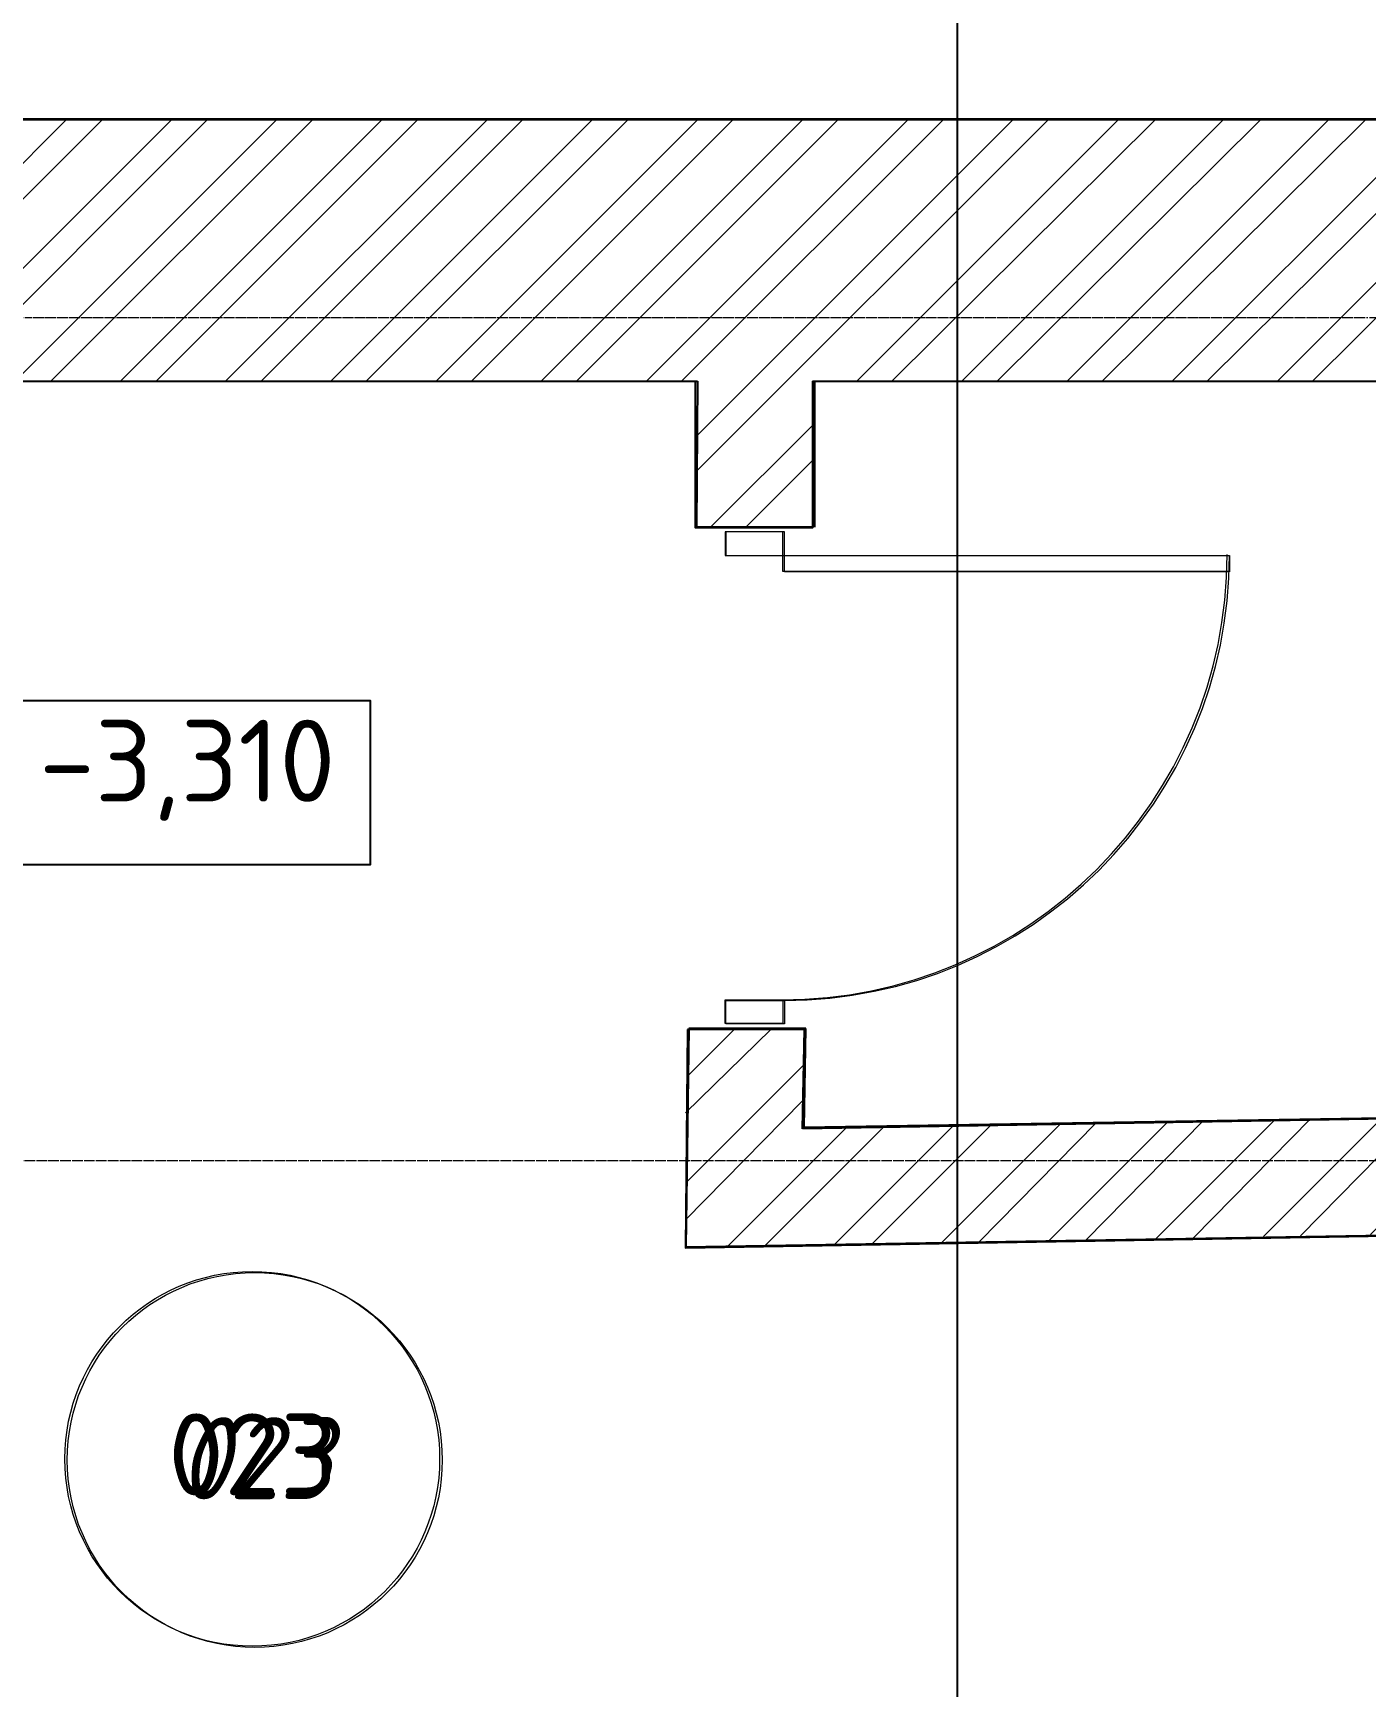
# Model space of a CAD drawing. Header units: millimetres. Extents: x -10178924 to 11692288, y -947381 to 58396.
# Drawn here: x 759845 to 762690, y -814164 to -810634 of the extents above; entities that cross this region are included whole.
import ezdxf

# ---------------------------------------------------------------- set-up
doc = ezdxf.new("R2010")
doc.units = ezdxf.units.MM
doc.linetypes.add('HIDDEN', pattern=[9.525, 6.35, -3.175])
doc.linetypes.add('осевая', pattern=[50.8, 31.75, -6.35, 6.35, -6.35])
for name, color, linetype, lineweight in [('PDF _0', 7, 'Continuous', 9), ('PDF _Разрезы', 7, 'Continuous', 9), ('PDF _Текст', 7, 'Continuous', 5), ('АР_Двери', 250, 'Continuous', 9), ('Двери', 7, 'Continuous', 9), ('Основная ГКЛ', 250, 'Continuous', 9), ('Размеры осевые', 153, 'Continuous', 9), ('Стены.1', 7, 'Continuous', 25), ('ШТРИХОВКА', 252, 'Continuous', 15)]:
    doc.layers.add(name, color=color, linetype=linetype, lineweight=lineweight)
for name, color, linetype in [('PDF _PDF _Марки помещений', 5, 'Continuous'), ('PDF _PDF _Разрезы', 7, 'Continuous'), ('PDF _Марки помещений', 5, 'Continuous'), ('PDF _Стены внутр.1', 7, 'Continuous'), ('PDF _Стены.1', 7, 'Continuous'), ('Стены внутр.1', 7, 'Continuous')]:
    doc.layers.add(name, color=color, linetype=linetype)
for name, color, linetype, true_color in [('PDF _АР_Двери', 7, 'Continuous', 0x545454), ('PDF _Основная ГКЛ', 7, 'Continuous', 0x545454), ('PDF _Отметки', 7, 'Continuous', 0x7f9fff), ('PDF _Размеры осевые', 7, 'Continuous', 0x5d6970), ('PDF _штриховка', 7, 'Continuous', 0x95834a)]:
    doc.layers.add(name, color=color, linetype=linetype, true_color=true_color)
doc.styles.add('ISOCPEUR', font='isocpeui.ttf', dxfattribs={"width": 0.9})
doc.styles.add('PDF ISOCPEUR', font='isocpeur.ttf')
pattern_1 = [(45, (-79853.19, 25128.16), (-112.2532, 112.2532), [])]

# ---------------------------------------------------------------- blocks, each defined once
blk = doc.blocks.new('*U2225')
at = {"layer": 'АР_Двери'}
for points in [[(-999.9, 0), (-1049.9, 0), (-1049.9, 125), (-999.9, 125)], [(-50, 0), (0, 0), (0, 125), (-50, 125)], [(-50, -949.9), (-85, -949.9), (-85, 0), (-50, 0)]]:
    blk.add_lwpolyline(points, close=True, dxfattribs=at)
blk.add_arc((-50, 0), 949.9, 180, 270, dxfattribs=at)
at = {"layer": 'Основная ГКЛ', "linetype": 'HIDDEN', "ltscale": 5}
for p, q in [((-1059.9, 125), (-1059.9, 0)), ((10, 0), (10, 125))]:
    blk.add_line(p, q, dxfattribs=at)
blk = doc.blocks.new('A$C5282721b')
at = {"layer": 'ШТРИХОВКА', "ltscale": 100, "true_color": 0x000000, "transparency": 33554687}
h = blk.add_hatch(dxfattribs=at)
h.set_pattern_fill('ANSI31', color=18, scale=50)
h.set_pattern_definition(pattern_1)
edge = h.paths.add_edge_path()
edge.add_line((36498.921, -37009.188), (36898.882, -37014.787))
edge.add_line((36898.882, -37014.787), (36964.029, -32428.119))
edge.add_line((36964.029, -32428.119), (37032.722, -32428.119))
edge.add_line((37032.722, -32428.119), (37032.722, -30586.036))
edge.add_line((37032.722, -30586.036), (38904.657, -30586.036))
edge.add_line((38904.657, -30586.036), (38902.425, -30898.17))
edge.add_line((38902.425, -30898.17), (39152.455, -30898.17))
edge.add_line((39152.455, -30898.17), (39154.793, -30586.036))
edge.add_line((39154.793, -30586.036), (41035.118, -30586.036))
edge.add_line((41035.118, -30586.036), (41035.118, -30412.839))
edge.add_line((41035.118, -30412.839), (41035.118, -30026.036))
edge.add_line((41035.118, -30026.036), (36472.722, -30026.036))
edge.add_line((36472.722, -30026.036), (36472.722, -31868.119))
edge.add_line((36472.722, -31868.119), (30542.101, -31868.119))
edge.add_line((30542.101, -31868.119), (30542.101, -32424.051))
edge.add_line((30542.101, -32424.051), (36563.99, -32428.119))
edge.add_line((36563.99, -32428.119), (36498.921, -37066.477))
h.paths.add_polyline_path([(25192.811, -31868.119), (17563.142, -31868.119), (17563.142, -30066.63), (12841.199, -30066.63), (12841.199, -31868.119), (7024.898, -31868.119), (7024.898, -31969.641), (7024.898, -32428.119), (13001.199, -32428.119), (13001.199, -38443.071), (10379.676, -38473.857), (10379.676, -38873.885), (13001.199, -38843.098), (13401.199, -38838.401), (13401.199, -32428.119), (13401.199, -30626.63), (17003.142, -30626.63), (17003.142, -32428.119), (17003.142, -38795.762), (36871.442, -38820.294), (36872.104, -38529.718), (36884.044, -38081.988), (36484.836, -38082.681), (36480.32, -38405.312), (17403.142, -38395.958), (17403.142, -32428.119), (25753.823, -32428.119), (25753.823, -31968.119)])
h = blk.add_hatch(dxfattribs=at)
h.set_pattern_fill('ANSI31', color=18, scale=50)
h.set_pattern_definition(pattern_1)
h.paths.add_polyline_path([(5440.998, -31868.119), (-7386.275, -31868.119), (-7386.275, -48296.478), (61378.75, -48296.478), (61378.75, -31842.839), (41035.118, -31842.839), (41035.118, -31656.036), (40796.248, -31656.036), (40796.248, -31842.839), (40629.962, -31842.839), (40629.962, -31942.839), (40605.14, -34348.621), (40629.93, -32405.355), (39128.581, -32429.908), (40629.962, -32402.839), (40629.675, -32155.326), (39132.149, -32179.816), (39135.64, -31968.17), (38886.085, -31968.17), (38879.867, -32433.975), (40623.548, -32405.459), (40553.111, -38427.181), (40243.01, -38425.516), (40241.748, -38827.97), (43340.219, -38835.027), (43340.219, -38442.147), (40953.116, -38429.329), (41029.994, -32402.839), (54378.974, -32402.839), (54378.974, -35923.465), (54778.974, -35923.465), (54778.974, -32402.839), (60818.75, -32402.839), (60818.75, -41309.464), (60472.291, -41309.464), (60472.291, -41709.464), (60818.75, -41709.464), (60818.75, -47736.478), (44025.201, -47736.478), (44013.125, -46167.929), (43613.137, -46171.008), (43625.189, -47736.478), (27189.462, -47736.478), (27189.462, -44565.139), (26789.462, -44565.139), (26789.462, -47736.478), (10401.743, -47736.478), (10394.408, -46134.647), (9994.404, -46134.678), (10001.739, -47736.478), (-6826.275, -47736.478), (-6826.275, -41729.869), (-6530.734, -41731.097), (-6529.072, -41331.1), (-6826.275, -41329.865), (-6826.275, -32428.119), (-762.705, -32428.119), (-770.891, -36004.088), (-370.903, -36005.35), (-362.703, -32428.119), (5640.998, -32428.119), (5640.998, -31868.119)])
h.paths.add_polyline_path([(3584.804, -41373.023), (3584.804, -41773.13), (9973.974, -41799.679), (9987.536, -44634.678), (10387.54, -44634.678), (10372.735, -41401.332)], flags=17)
h.paths.add_polyline_path([(2513.142, -41768.578), (2514.803, -41368.779), (-383.184, -41356.638), (-371.114, -37407.013), (-774.123, -37406.088), (-783.181, -41354.976), (-5508.242, -41335.314), (-5509.901, -41734.604)], flags=17)
at = {"color": 18, "true_color": 0x000000, "transparency": 33554687}
for points in [[(36472.722, -30026.036), (41035.118, -30026.036)], [(39154.793, -30586.036), (41035.118, -30586.036)]]:
    blk.add_lwpolyline(points, dxfattribs=at)
at = {"layer": 'PDF _Марки помещений', "color": 18, "lineweight": 9, "true_color": 0x000000, "transparency": 33554687}
blk.add_circle((37959.463, -32889.365), 400.064, dxfattribs=at)
at = {"layer": 'PDF _Разрезы', "color": 18, "lineweight": 9, "true_color": 0x000000, "transparency": 33554687}
blk.add_lwpolyline([(39460.485, -52606.265), (39460.485, -21182.649), (38038.076, -21182.649), (38038.076, 2729.276)], dxfattribs=at)
at = {"layer": 'Размеры осевые', "color": 251, "linetype": 'осевая', "ltscale": 0.5, "transparency": 33554687}
for p, q in [((-9750, -30450), (44700, -30450)), ((-9750, -32250), (62308.109, -32250)), ((-9718.727, -32250), (61848.609, -32250)), ((-9718.727, -32250), (61848.609, -32250))]:
    blk.add_line(p, q, dxfattribs=at)
at = {"layer": 'Стены внутр.1', "color": 18, "linetype": 'Continuous', "true_color": 0x000000, "transparency": 33554687}
for p, q in [((39152.455, -30898.17), (38902.425, -30898.17)), ((39135.64, -31968.17), (38885.689, -31968.17))]:
    blk.add_line(p, q, dxfattribs=at)
at = {"layer": 'Стены внутр.1', "color": 18, "linetype": 'Continuous', "true_color": 0x000000, "transparency": 33554687, "flags": 128}
for points in [[(38904.657, -30586.036), (38902.425, -30898.17)], [(39154.793, -30898.17), (39154.793, -30586.036)], [(38886.085, -31968.17), (38879.867, -32433.975), (40629.93, -32405.355)], [(39132.479, -32179.81), (39135.64, -31968.17)], [(40630.712, -32155.309), (39132.479, -32179.81)]]:
    blk.add_lwpolyline(points, dxfattribs=at)
at = {"layer": 'Стены.1', "color": 18, "linetype": 'Continuous', "true_color": 0x000000, "transparency": 33554687, "flags": 128}
for points in [[(36472.722, -30026.036), (41035.118, -30026.036)], [(37032.722, -30586.036), (38904.657, -30586.036)]]:
    blk.add_lwpolyline(points, dxfattribs=at)
at = {"layer": 'Двери', "color": 18, "linetype": 'Continuous', "ltscale": 2, "true_color": 0x000000, "transparency": 33554687, "rotation": 90}
blk.add_blockref('*U2225', (39089.94, -30908.17), dxfattribs=at)
at = {"layer": 'PDF _Марки помещений', "color": 18, "lineweight": 9, "true_color": 0x000000, "transparency": 33554687, "insert": (37796.49, -32973.08), "char_height": 175, "attachment_point": 7, "style": 'ISOCPEUR'}
blk.add_mtext('023', dxfattribs=at)

msp = doc.modelspace()

# ---------------------------------------------------------------- linework, layer by layer
at = {"layer": 'PDF _0', "lineweight": 25}
for points in [[(758829, -810817.7), (763392.4, -810817.7)], [(761508.7, -811376.5), (763392.5, -811376.5), (763392.5, -810817.7)]]:
    msp.add_lwpolyline(points, dxfattribs=at)
at = {"layer": 'PDF _PDF _Марки помещений', "lineweight": 9}
msp.add_circle((760312.8, -813677.3), 400, dxfattribs=at)
at = {"layer": 'PDF _PDF _Разрезы', "lineweight": 9}
msp.add_lwpolyline([(761817.7, -833398.5), (761817.7, -801975.5), (760395.4, -801975.5), (760395.4, -778062.2)], dxfattribs=at)
at = {"layer": 'PDF _АР_Двери', "lineweight": 9}
for points in [[(761445.2, -811749), (761445.2, -811698.2), (761322.4, -811698.2), (761322.4, -811749)], [(762397.7, -811749), (762397.7, -811782.9), (761445.2, -811782.9), (761445.2, -811749)], [(761445.2, -812697.3), (761445.2, -812748.1), (761322.4, -812748.1), (761322.4, -812697.3)]]:
    msp.add_lwpolyline(points, close=True, dxfattribs=at)
msp.add_arc((761443.1, -811747), 950.4, 270, 360, dxfattribs=at)
at = {"layer": 'PDF _Основная ГКЛ', "lineweight": 9}
for points in [[(761445.2, -811689.8), (761322.4, -811689.8)], [(761322.4, -812760.8), (761445.2, -812760.8)]]:
    msp.add_lwpolyline(points, dxfattribs=at)
at = {"layer": 'PDF _Отметки', "lineweight": 25}
msp.add_lwpolyline([(759785.7, -812409.4), (759785.7, -812058.1), (760564.6, -812058.1), (760564.6, -812409.4)], close=True, dxfattribs=at)
at = {"layer": 'PDF _Размеры осевые', "lineweight": 9}
for points in [[(759845, -811241), (759849.2, -811241), (759866.2, -811241)], [(759870.4, -811241), (759874.6, -811241), (759891.5, -811241)], [(759895.8, -811241), (759900, -811241), (759916.9, -811241)], [(759921.2, -811241), (759925.4, -811241), (759942.3, -811241)], [(759946.6, -811241), (759950.8, -811241), (759967.8, -811241)], [(759972, -811241), (759976.2, -811241), (759993.2, -811241)], [(759997.4, -811241), (760001.6, -811241), (760018.5, -811241)], [(760022.8, -811241), (760027, -811241), (760043.9, -811241)], [(760048.2, -811241), (760052.4, -811241), (760069.3, -811241)], [(760073.6, -811241), (760077.8, -811241), (760094.8, -811241)], [(760099, -811241), (760103.2, -811241), (760120.2, -811241)], [(760124.4, -811241), (760128.6, -811241), (760145.5, -811241)], [(760149.8, -811241), (760154, -811241), (760171, -811241)], [(760175.2, -811241), (760179.4, -811241), (760196.4, -811241)], [(760200.6, -811241), (760204.8, -811241), (760221.8, -811241)], [(760226, -811241), (760230.2, -811241), (760247.2, -811241)], [(760251.4, -811241), (760255.6, -811241), (760272.5, -811241)], [(760276.8, -811241), (760281, -811241), (760298, -811241)], [(760302.2, -811241), (760306.4, -811241), (760323.4, -811241)], [(760327.6, -811241), (760331.8, -811241), (760348.8, -811241)], [(760353, -811241), (760357.2, -811241), (760374.2, -811241)], [(760378.4, -811241), (760382.6, -811241), (760399.6, -811241)], [(760403.8, -811241), (760408, -811241), (760425, -811241)], [(760429.2, -811241), (760433.4, -811241), (760450.4, -811241)], [(760454.6, -811241), (760458.8, -811241), (760475.8, -811241)], [(760480, -811241), (760484.2, -811241), (760501.2, -811241)], [(760505.4, -811241), (760509.6, -811241), (760526.6, -811241)], [(760530.8, -811241), (760535, -811241), (760552, -811241)], [(760556.2, -811241), (760560.4, -811241), (760577.4, -811241)], [(760581.6, -811241), (760585.8, -811241), (760602.8, -811241)], [(760607, -811241), (760611.2, -811241), (760628.2, -811241)], [(760632.4, -811241), (760636.6, -811241), (760653.6, -811241)], [(760657.8, -811241), (760662, -811241), (760679, -811241)], [(760683.2, -811241), (760687.4, -811241), (760704.4, -811241)], [(760708.6, -811241), (760712.8, -811241), (760729.8, -811241)], [(760734, -811241), (760738.2, -811241), (760755.2, -811241)], [(760759.4, -811241), (760763.6, -811241), (760780.6, -811241)], [(760784.8, -811241), (760789, -811241), (760806, -811241)], [(760810.2, -811241), (760814.4, -811241), (760831.4, -811241)], [(760835.6, -811241), (760839.8, -811241), (760856.8, -811241)], [(760861, -811241), (760865.2, -811241), (760882.2, -811241)], [(760886.4, -811241), (760890.6, -811241), (760907.6, -811241)], [(760911.8, -811241), (760916, -811241), (760933, -811241)], [(760937.2, -811241), (760941.4, -811241), (760958.4, -811241)], [(760962.6, -811241), (760966.8, -811241), (760983.8, -811241)], [(760988, -811241), (760992.2, -811241), (761009.2, -811241)], [(761013.4, -811241), (761017.6, -811241), (761034.6, -811241)], [(761038.8, -811241), (761043, -811241), (761060, -811241)], [(761064.2, -811241), (761068.4, -811241), (761085.4, -811241)], [(761089.6, -811241), (761093.8, -811241), (761110.8, -811241)], [(761115, -811241), (761119.2, -811241), (761136.2, -811241)], [(761140.4, -811241), (761144.6, -811241), (761161.6, -811241)], [(761165.8, -811241), (761170, -811241), (761187, -811241)], [(761191.2, -811241), (761195.4, -811241), (761212.4, -811241)], [(761216.6, -811241), (761220.8, -811241), (761237.8, -811241)], [(761242, -811241), (761246.2, -811241), (761263.2, -811241)], [(761267.4, -811241), (761271.6, -811241), (761288.6, -811241)], [(761292.8, -811241), (761297, -811241), (761314, -811241)], [(761318.2, -811241), (761322.4, -811241), (761339.4, -811241)], [(761343.6, -811241), (761347.8, -811241), (761364.8, -811241)], [(761369, -811241), (761373.2, -811241), (761390.2, -811241)], [(761394.4, -811241), (761398.6, -811241), (761415.6, -811241)], [(761419.8, -811241), (761424, -811241), (761441, -811241)], [(761445.2, -811241), (761449.4, -811241), (761466.4, -811241)], [(761470.6, -811241), (761474.8, -811241), (761491.8, -811241)], [(761496, -811241), (761500.2, -811241), (761517.2, -811241)], [(761521.4, -811241), (761525.6, -811241), (761542.6, -811241)], [(761546.8, -811241), (761551, -811241), (761568, -811241)], [(761572.2, -811241), (761576.4, -811241), (761593.4, -811241)], [(761597.6, -811241), (761601.8, -811241), (761618.8, -811241)], [(761623, -811241), (761627.2, -811241), (761644.2, -811241)], [(761648.4, -811241), (761652.6, -811241), (761669.6, -811241)], [(761673.8, -811241), (761678, -811241), (761695, -811241)], [(761699.2, -811241), (761703.4, -811241), (761720.4, -811241)], [(761724.6, -811241), (761728.8, -811241), (761745.8, -811241)], [(761750, -811241), (761754.2, -811241), (761771.2, -811241)], [(761775.4, -811241), (761779.6, -811241), (761796.6, -811241)], [(761800.8, -811241), (761805, -811241), (761822, -811241)], [(761826.2, -811241), (761830.4, -811241), (761847.4, -811241)], [(761851.6, -811241), (761855.8, -811241), (761872.8, -811241)], [(761877, -811241), (761881.2, -811241), (761898.2, -811241)], [(761902.4, -811241), (761906.6, -811241), (761923.6, -811241)], [(761927.8, -811241), (761932, -811241), (761949, -811241)], [(761953.2, -811241), (761957.4, -811241), (761974.4, -811241)], [(761978.6, -811241), (761982.8, -811241), (761999.8, -811241)], [(762004, -811241), (762008.2, -811241), (762025.2, -811241)], [(762029.4, -811241), (762033.6, -811241), (762050.6, -811241)], [(762054.8, -811241), (762059, -811241), (762076, -811241)], [(762080.2, -811241), (762084.4, -811241), (762101.4, -811241)], [(762105.6, -811241), (762109.8, -811241), (762126.8, -811241)], [(762131, -811241), (762135.2, -811241), (762152.2, -811241)], [(762156.4, -811241), (762160.6, -811241), (762177.6, -811241)], [(762181.8, -811241), (762186, -811241), (762203, -811241)], [(762207.2, -811241), (762211.4, -811241), (762228.4, -811241)], [(762232.6, -811241), (762236.8, -811241), (762253.8, -811241)], [(762258, -811241), (762262.2, -811241), (762279.2, -811241)], [(762283.4, -811241), (762287.6, -811241), (762304.6, -811241)], [(762308.8, -811241), (762313, -811241), (762330, -811241)], [(762334.2, -811241), (762338.4, -811241), (762355.4, -811241)], [(762359.6, -811241), (762363.8, -811241), (762380.8, -811241)], [(762385, -811241), (762389.2, -811241), (762406.2, -811241)], [(762410.4, -811241), (762414.6, -811241), (762431.6, -811241)], [(762435.8, -811241), (762440, -811241), (762457, -811241)], [(762461.2, -811241), (762465.4, -811241), (762482.4, -811241)], [(762486.6, -811241), (762490.8, -811241), (762507.8, -811241)], [(762512, -811241), (762516.2, -811241), (762533.2, -811241)], [(762537.4, -811241), (762541.6, -811241), (762558.6, -811241)], [(762562.8, -811241), (762567, -811241), (762584, -811241)], [(762588.2, -811241), (762592.4, -811241), (762609.4, -811241)], [(762613.6, -811241), (762617.8, -811241), (762634.8, -811241)], [(762639, -811241), (762643.2, -811241), (762660.2, -811241)], [(762664.4, -811241), (762668.6, -811241), (762685.6, -811241)], [(759849.2, -813040.2), (759849.2, -813040.2)], [(759853.5, -813040.2), (759870.4, -813040.2)], [(759874.6, -813040.2), (759874.6, -813040.2)], [(759878.9, -813040.2), (759895.8, -813040.2)], [(759900, -813040.2), (759900, -813040.2)], [(759904.2, -813040.2), (759921.2, -813040.2)], [(759925.4, -813040.2), (759925.4, -813040.2)], [(759929.7, -813040.2), (759946.6, -813040.2)], [(759950.8, -813040.2), (759950.8, -813040.2)], [(759955.1, -813040.2), (759972, -813040.2)], [(759976.2, -813040.2), (759976.2, -813040.2)], [(759980.5, -813040.2), (759997.4, -813040.2)], [(760001.6, -813040.2), (760001.6, -813040.2)], [(760005.9, -813040.2), (760022.8, -813040.2)], [(760027, -813040.2), (760027, -813040.2)], [(760031.2, -813040.2), (760048.2, -813040.2)], [(760052.4, -813040.2), (760052.4, -813040.2)], [(760056.7, -813040.2), (760073.6, -813040.2)], [(760077.8, -813040.2), (760077.8, -813040.2)], [(760082.1, -813040.2), (760099, -813040.2)], [(760103.2, -813040.2), (760103.2, -813040.2)], [(760107.5, -813040.2), (760124.4, -813040.2)], [(760128.6, -813040.2), (760128.6, -813040.2)], [(760132.9, -813040.2), (760149.8, -813040.2)], [(760154, -813040.2), (760154, -813040.2)], [(760158.3, -813040.2), (760175.2, -813040.2)], [(760179.4, -813040.2), (760179.4, -813040.2)], [(760183.7, -813040.2), (760200.6, -813040.2)], [(760204.8, -813040.2), (760204.8, -813040.2)], [(760209.1, -813040.2), (760226, -813040.2)], [(760230.2, -813040.2), (760230.2, -813040.2)], [(760234.5, -813040.2), (760251.4, -813040.2)], [(760255.6, -813040.2), (760255.6, -813040.2)], [(760259.9, -813040.2), (760276.8, -813040.2)], [(760281, -813040.2), (760281, -813040.2)], [(760285.3, -813040.2), (760302.2, -813040.2)], [(760306.4, -813040.2), (760306.4, -813040.2)], [(760310.7, -813040.2), (760327.6, -813040.2)], [(760331.8, -813040.2), (760331.8, -813040.2)], [(760336.1, -813040.2), (760353, -813040.2)], [(760357.2, -813040.2), (760357.2, -813040.2)], [(760361.5, -813040.2), (760378.4, -813040.2)], [(760382.6, -813040.2), (760382.6, -813040.2)], [(760386.9, -813040.2), (760403.8, -813040.2)], [(760408, -813040.2), (760408, -813040.2)], [(760412.3, -813040.2), (760429.2, -813040.2)], [(760433.4, -813040.2), (760433.4, -813040.2)], [(760437.7, -813040.2), (760454.6, -813040.2)], [(760458.8, -813040.2), (760458.8, -813040.2)], [(760463.1, -813040.2), (760480, -813040.2)], [(760484.2, -813040.2), (760484.2, -813040.2)], [(760488.5, -813040.2), (760505.4, -813040.2)], [(760509.6, -813040.2), (760509.6, -813040.2)], [(760513.9, -813040.2), (760530.8, -813040.2)], [(760535, -813040.2), (760535, -813040.2)], [(760539.3, -813040.2), (760556.2, -813040.2)], [(760560.4, -813040.2), (760560.4, -813040.2)], [(760564.7, -813040.2), (760581.6, -813040.2)], [(760585.8, -813040.2), (760585.8, -813040.2)], [(760590.1, -813040.2), (760607, -813040.2)], [(760611.2, -813040.2), (760611.2, -813040.2)], [(760615.5, -813040.2), (760632.4, -813040.2)], [(760636.6, -813040.2), (760636.6, -813040.2)], [(760640.9, -813040.2), (760657.8, -813040.2)], [(760662, -813040.2), (760662, -813040.2)], [(760666.3, -813040.2), (760683.2, -813040.2)], [(760687.4, -813040.2), (760687.4, -813040.2)], [(760691.7, -813040.2), (760708.6, -813040.2)], [(760712.8, -813040.2), (760712.8, -813040.2)], [(760717.1, -813040.2), (760734, -813040.2)], [(760738.2, -813040.2), (760738.2, -813040.2)], [(760742.5, -813040.2), (760759.4, -813040.2)], [(760763.6, -813040.2), (760763.6, -813040.2)], [(760767.9, -813040.2), (760784.8, -813040.2)], [(760789, -813040.2), (760789, -813040.2)], [(760793.3, -813040.2), (760810.2, -813040.2)], [(760814.4, -813040.2), (760814.4, -813040.2)], [(760818.7, -813040.2), (760835.6, -813040.2)], [(760839.8, -813040.2), (760839.8, -813040.2)], [(760844.1, -813040.2), (760861, -813040.2)], [(760865.2, -813040.2), (760865.2, -813040.2)], [(760869.5, -813040.2), (760886.4, -813040.2)], [(760890.6, -813040.2), (760890.6, -813040.2)], [(760894.9, -813040.2), (760911.8, -813040.2)], [(760916, -813040.2), (760916, -813040.2)], [(760920.3, -813040.2), (760937.2, -813040.2)], [(760941.4, -813040.2), (760941.4, -813040.2)], [(760945.7, -813040.2), (760962.6, -813040.2)], [(760966.8, -813040.2), (760966.8, -813040.2)], [(760971.1, -813040.2), (760988, -813040.2)], [(760992.2, -813040.2), (760992.2, -813040.2)], [(760996.5, -813040.2), (761013.4, -813040.2)], [(761017.6, -813040.2), (761017.6, -813040.2)], [(761021.9, -813040.2), (761038.8, -813040.2)], [(761043, -813040.2), (761043, -813040.2)], [(761047.3, -813040.2), (761064.2, -813040.2)], [(761068.4, -813040.2), (761068.4, -813040.2)], [(761072.7, -813040.2), (761089.6, -813040.2)], [(761093.8, -813040.2), (761093.8, -813040.2)], [(761098.1, -813040.2), (761115, -813040.2)], [(761119.2, -813040.2), (761119.2, -813040.2)], [(761123.5, -813040.2), (761140.4, -813040.2)], [(761144.6, -813040.2), (761144.6, -813040.2)], [(761148.9, -813040.2), (761165.8, -813040.2)], [(761170, -813040.2), (761170, -813040.2)], [(761174.3, -813040.2), (761191.2, -813040.2)], [(761195.4, -813040.2), (761195.4, -813040.2)], [(761199.7, -813040.2), (761216.6, -813040.2)], [(761220.8, -813040.2), (761220.8, -813040.2)], [(761225.1, -813040.2), (761242, -813040.2)], [(761246.2, -813040.2), (761246.2, -813040.2)], [(761250.5, -813040.2), (761267.4, -813040.2)], [(761271.6, -813040.2), (761271.6, -813040.2)], [(761275.9, -813040.2), (761292.8, -813040.2)], [(761297, -813040.2), (761297, -813040.2)], [(761301.3, -813040.2), (761318.2, -813040.2)], [(761322.4, -813040.2), (761322.4, -813040.2)], [(761326.7, -813040.2), (761343.6, -813040.2)], [(761347.8, -813040.2), (761347.8, -813040.2)], [(761352.1, -813040.2), (761369, -813040.2)], [(761373.2, -813040.2), (761373.2, -813040.2)], [(761377.5, -813040.2), (761394.4, -813040.2)], [(761398.6, -813040.2), (761398.6, -813040.2)], [(761402.9, -813040.2), (761419.8, -813040.2)], [(761424, -813040.2), (761424, -813040.2)], [(761428.3, -813040.2), (761445.2, -813040.2)], [(761449.4, -813040.2), (761449.4, -813040.2)], [(761453.7, -813040.2), (761470.6, -813040.2)], [(761474.8, -813040.2), (761474.8, -813040.2)], [(761479.1, -813040.2), (761496, -813040.2)], [(761500.2, -813040.2), (761500.2, -813040.2)], [(761504.5, -813040.2), (761521.4, -813040.2)], [(761525.6, -813040.2), (761525.6, -813040.2)], [(761529.9, -813040.2), (761546.8, -813040.2)], [(761551, -813040.2), (761551, -813040.2)], [(761555.3, -813040.2), (761572.2, -813040.2)], [(761576.4, -813040.2), (761576.4, -813040.2)], [(761580.7, -813040.2), (761597.6, -813040.2)], [(761601.8, -813040.2), (761601.8, -813040.2)], [(761606.1, -813040.2), (761623, -813040.2)], [(761627.2, -813040.2), (761627.2, -813040.2)], [(761631.5, -813040.2), (761648.4, -813040.2)], [(761652.6, -813040.2), (761652.6, -813040.2)], [(761656.9, -813040.2), (761673.8, -813040.2)], [(761678, -813040.2), (761678, -813040.2)], [(761682.3, -813040.2), (761699.2, -813040.2)], [(761703.4, -813040.2), (761703.4, -813040.2)], [(761707.7, -813040.2), (761724.6, -813040.2)], [(761728.8, -813040.2), (761728.8, -813040.2)], [(761733.1, -813040.2), (761750, -813040.2)], [(761754.2, -813040.2), (761754.2, -813040.2)], [(761758.5, -813040.2), (761775.4, -813040.2)], [(761779.6, -813040.2), (761779.6, -813040.2)], [(761783.9, -813040.2), (761800.8, -813040.2)], [(761805, -813040.2), (761805, -813040.2)], [(761809.3, -813040.2), (761826.2, -813040.2)], [(761830.4, -813040.2), (761830.4, -813040.2)], [(761834.7, -813040.2), (761851.6, -813040.2)], [(761855.8, -813040.2), (761855.8, -813040.2)], [(761860.1, -813040.2), (761877, -813040.2)], [(761881.2, -813040.2), (761881.2, -813040.2)], [(761885.5, -813040.2), (761902.4, -813040.2)], [(761906.6, -813040.2), (761906.6, -813040.2)], [(761910.9, -813040.2), (761927.8, -813040.2)], [(761932, -813040.2), (761932, -813040.2)], [(761936.3, -813040.2), (761953.2, -813040.2)], [(761957.4, -813040.2), (761957.4, -813040.2)], [(761961.7, -813040.2), (761978.6, -813040.2)], [(761982.8, -813040.2), (761982.8, -813040.2)], [(761987.1, -813040.2), (762004, -813040.2)], [(762008.2, -813040.2), (762008.2, -813040.2)], [(762012.5, -813040.2), (762029.4, -813040.2)], [(762033.6, -813040.2), (762033.6, -813040.2)], [(762037.9, -813040.2), (762054.8, -813040.2)], [(762059, -813040.2), (762059, -813040.2)], [(762063.3, -813040.2), (762080.2, -813040.2)], [(762084.4, -813040.2), (762084.4, -813040.2)], [(762088.7, -813040.2), (762105.6, -813040.2)], [(762109.8, -813040.2), (762109.8, -813040.2)], [(762114.1, -813040.2), (762131, -813040.2)], [(762135.2, -813040.2), (762135.2, -813040.2)], [(762139.5, -813040.2), (762156.4, -813040.2)], [(762160.6, -813040.2), (762160.6, -813040.2)], [(762164.9, -813040.2), (762181.8, -813040.2)], [(762186, -813040.2), (762186, -813040.2)], [(762190.3, -813040.2), (762207.2, -813040.2)], [(762211.4, -813040.2), (762211.4, -813040.2)], [(762215.7, -813040.2), (762232.6, -813040.2)], [(762236.8, -813040.2), (762236.8, -813040.2)], [(762241.1, -813040.2), (762258, -813040.2)], [(762262.2, -813040.2), (762262.2, -813040.2)], [(762266.5, -813040.2), (762283.4, -813040.2)], [(762287.6, -813040.2), (762287.6, -813040.2)], [(762291.9, -813040.2), (762308.8, -813040.2)], [(762313, -813040.2), (762313, -813040.2)], [(762317.3, -813040.2), (762334.2, -813040.2)], [(762338.4, -813040.2), (762338.4, -813040.2)], [(762342.7, -813040.2), (762359.6, -813040.2)], [(762363.8, -813040.2), (762363.8, -813040.2)], [(762368.1, -813040.2), (762385, -813040.2)], [(762389.2, -813040.2), (762389.2, -813040.2)], [(762393.5, -813040.2), (762410.4, -813040.2)], [(762414.6, -813040.2), (762414.6, -813040.2)], [(762418.9, -813040.2), (762435.8, -813040.2)], [(762440, -813040.2), (762440, -813040.2)], [(762444.3, -813040.2), (762461.2, -813040.2)], [(762465.4, -813040.2), (762465.4, -813040.2)], [(762469.7, -813040.2), (762486.6, -813040.2)], [(762490.8, -813040.2), (762490.8, -813040.2)], [(762495.1, -813040.2), (762512, -813040.2)], [(762516.2, -813040.2), (762516.2, -813040.2)], [(762520.5, -813040.2), (762537.4, -813040.2)], [(762541.6, -813040.2), (762541.6, -813040.2)], [(762545.9, -813040.2), (762562.8, -813040.2)], [(762567, -813040.2), (762567, -813040.2)], [(762571.3, -813040.2), (762588.2, -813040.2)], [(762592.4, -813040.2), (762592.4, -813040.2)], [(762596.7, -813040.2), (762613.6, -813040.2)], [(762617.8, -813040.2), (762617.8, -813040.2)], [(762622.1, -813040.2), (762639, -813040.2)], [(762643.2, -813040.2), (762643.2, -813040.2)], [(762647.5, -813040.2), (762664.4, -813040.2)], [(762668.6, -813040.2), (762668.6, -813040.2)], [(762672.9, -813040.2), (762689.8, -813040.2)]]:
    msp.add_lwpolyline(points, dxfattribs=at)
at = {"layer": 'PDF _Стены внутр.1', "lineweight": 25}
for points in [[(761508.7, -811376.5), (761508.7, -811689.8), (761258.9, -811689.8), (761258.9, -811376.5)], [(761242, -812760.8), (761237.8, -813226.5), (762986.1, -813196.8)], [(761491.8, -812760.8), (761242, -812760.8)], [(761487.5, -812972.5), (761491.8, -812760.8)], [(762986.1, -812947.1), (761487.6, -812972.5)]]:
    msp.add_lwpolyline(points, dxfattribs=at)
at = {"layer": 'PDF _Стены.1', "lineweight": 25}
for points in [[(758829, -810817.7), (763392.4, -810817.7)], [(759387.8, -811376.5), (761258.8, -811376.5)]]:
    msp.add_lwpolyline(points, dxfattribs=at)
at = {"layer": 'PDF _штриховка', "color": 251, "lineweight": 5, "true_color": 0x636466}
for points in [[(759434.3, -811376.5), (759993.1, -810817.7)], [(759658.7, -811376.5), (760217.5, -810817.7)], [(759883.1, -811376.5), (760441.9, -810817.7)], [(760107.5, -811376.5), (760666.2, -810817.7)], [(760331.8, -811376.5), (760890.6, -810817.7)], [(760556.2, -811376.5), (761115, -810817.7)], [(760780.6, -811376.5), (761339.3, -810817.7)], [(761004.9, -811376.5), (761563.7, -810817.7)], [(761229.3, -811376.5), (761788.1, -810817.7)], [(761258.9, -811571.2), (762012.4, -810817.7)], [(761678, -811376.5), (762241, -810817.7)], [(761902.4, -811376.5), (762465.4, -810817.7)], [(762126.8, -811376.5), (762689.8, -810817.7)], [(762351.1, -811376.5), (762914.1, -810817.7)], [(762575.5, -811376.5), (763138.5, -810817.7)], [(761364.8, -811689.8), (761508.7, -811545.8)], [(761237.8, -812938.6), (761419.8, -812760.8)], [(761237.8, -813167.2), (761487.5, -812913.2)], [(761864.3, -813213.8), (762114.1, -812959.8)], [(762092.9, -813209.5), (762342.7, -812955.6)], [(762321.5, -813205.3), (762571.3, -812951.3)], [(762550.1, -813201.1), (762799.9, -812947.1)], [(761407.1, -813222.2), (761661.1, -812968.3)], [(761635.7, -813218), (761889.7, -812964)]]:
    msp.add_lwpolyline(points, dxfattribs=at)

# ---------------------------------------------------------------- block references
msp.add_blockref('A$C5282721b', (722358.6, -780790.4))

# ---------------------------------------------------------------- texts
at = {"layer": 'PDF _Текст', "color": 161, "true_color": 0x7f9fff, "insert": (759857.7, -812207.4), "char_height": 175, "attachment_point": 4, "style": 'PDF ISOCPEUR'}
msp.add_mtext('-3,310', dxfattribs=at)
at = {"layer": 'PDF _Текст', "color": 5, "insert": (760132.9, -813667.9), "char_height": 175, "attachment_point": 4, "style": 'PDF ISOCPEUR'}
msp.add_mtext('023', dxfattribs=at)

doc.saveas('drawing.dxf')
